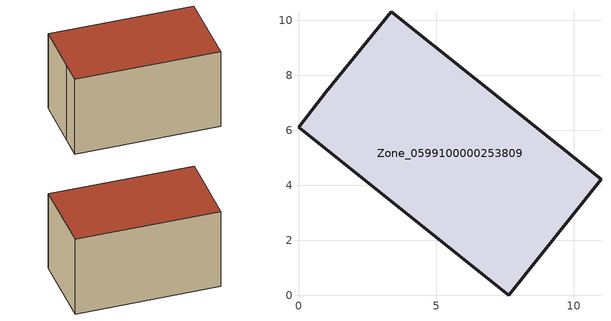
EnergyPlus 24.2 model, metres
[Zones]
Zone_0599100000253809
 floor ground (C_G): 10.99,4.22 7.63,0 0,6.11 1,7.37 3.37,10.31 z0.4
 wall outside (C_F): 7.63,0 10.99,4.22 3.37,10.31 1,7.37 0,6.11 7.63,0 z0.4:6.16
 roof outside (C_R): 10.99,4.22 3.37,10.31 1,7.37 0,6.11 7.63,0 z6.16
[BUILDING]
Pand.0599100000253809: North Axis=0; Terrain=City; Loads Convergence Tolerance Value=0.04; Temperature Convergence Tolerance Value=0.4; Solar Distribution=FullExterior; Maximum Number of Warmup Days=25; Minimum Number of Warmup Days=1
[Site:Location]
Rotterdam.The.Hague.AP_ZH_NLD Design_Conditions: Latitude=51.96; Longitude=4.45; Time Zone=1; Elevation=-4.5
[SITE:GROUNDTEMPERATURE:BUILDINGSURFACE]
18, 18, 18, 18, 18, 18, 18, 18, 18, 18, 18, 18
[MATERIAL] Thermal Absorptance=0.9; Solar Absorptance=0.7; Visible Absorptance=0.7
Name | Roughness | Thickness | Conductivity | Density | Specific Heat
G.TI.1975-1991 | MediumSmooth | 0.15 | 0.288461 | 540 | 1210
F.TI.1975-1991 | Rough | 0.3 | 0.230769 | 1920 | 840
R.TI.1975-1991 | MediumRough | 0.2 | 0.153846 | 1500 | 1000
[CONSTRUCTION]
C_G: G.TI.1975-1991
C_F: F.TI.1975-1991
C_R: R.TI.1975-1991
[ZONE]
Zone_0599100000253809: Type=1; Multiplier=1; Ceiling Height=Autocalculate; Volume=Autocalculate; Floor Area=autocalculate; Part of Total Floor Area=Yes
[ZONEINFILTRATION:DESIGNFLOWRATE]
Infil_Zone_0599100000253809: Zone or ZoneList or Space or SpaceList=Zone_0599100000253809; Schedule=AlwaysOn; Design Flow Rate Calculation Method=Flow/Area; Flow Rate per Floor Area=0.003; Constant Term Coefficient=1; Temperature Term Coefficient=0; Velocity Term Coefficient=0; Velocity Squared Term Coefficient=0
[HVACTEMPLATE:ZONE:IDEALLOADSAIRSYSTEM]
Zone_0599100000253809: Maximum Heating Supply Air Temperature=50; Minimum Cooling Supply Air Temperature=13; Maximum Heating Supply Air Humidity Ratio=0.0156; Minimum Cooling Supply Air Humidity Ratio=0.0077; Heating Limit=NoLimit; Cooling Limit=NoLimit; Dehumidification Control Type=ConstantSensibleHeatRatio; Cooling Sensible Heat Ratio=0.7; Dehumidification Setpoint=60; Humidification Control Type=None; Humidification Setpoint=30; Outdoor Air Method=None; Outdoor Air Flow Rate per Person=0.00944; Outdoor Air Flow Rate per Zone Floor Area=0; Outdoor Air Flow Rate per Zone=0; Demand Controlled Ventilation Type=None; Outdoor Air Economizer Type=NoEconomizer; Heat Recovery Type=None; Sensible Heat Recovery Effectiveness=0.7; Latent Heat Recovery Effectiveness=0.65
[ZONECONTROL:THERMOSTAT]
ThermostatControl_Zone_0599100000253809: Zone or ZoneList=Zone_0599100000253809; Control Type Schedule=DualSetpointControlType; Control 1=Thermostat_Zone_0599100000253809; Temperature Difference Between Cutout And Setpoint=0
[THERMOSTATSETPOINT:DUALSETPOINT]
Thermostat_Zone_0599100000253809: Heating Setpoint Temperature Schedule=HeatingSetpoint_Zone_0599100000253809; Cooling Setpoint Temperature Schedule=CoolingSetpoint_Zone_0599100000253809
[SCHEDULE:COMPACT]
HeatingSetpoint_Zone_0599100000253809: Through: 12/31, For: AllDays, Until: 24:00, 21
CoolingSetpoint_Zone_0599100000253809: Through: 12/31, For: AllDays, Until: 24:00, 24
DualSetpointControlType: Through: 12/31, For: AllDays, Until: 24:00, 4
AlwaysOn: Through: 12/31, For: AllDays, Until: 24:00, 1
